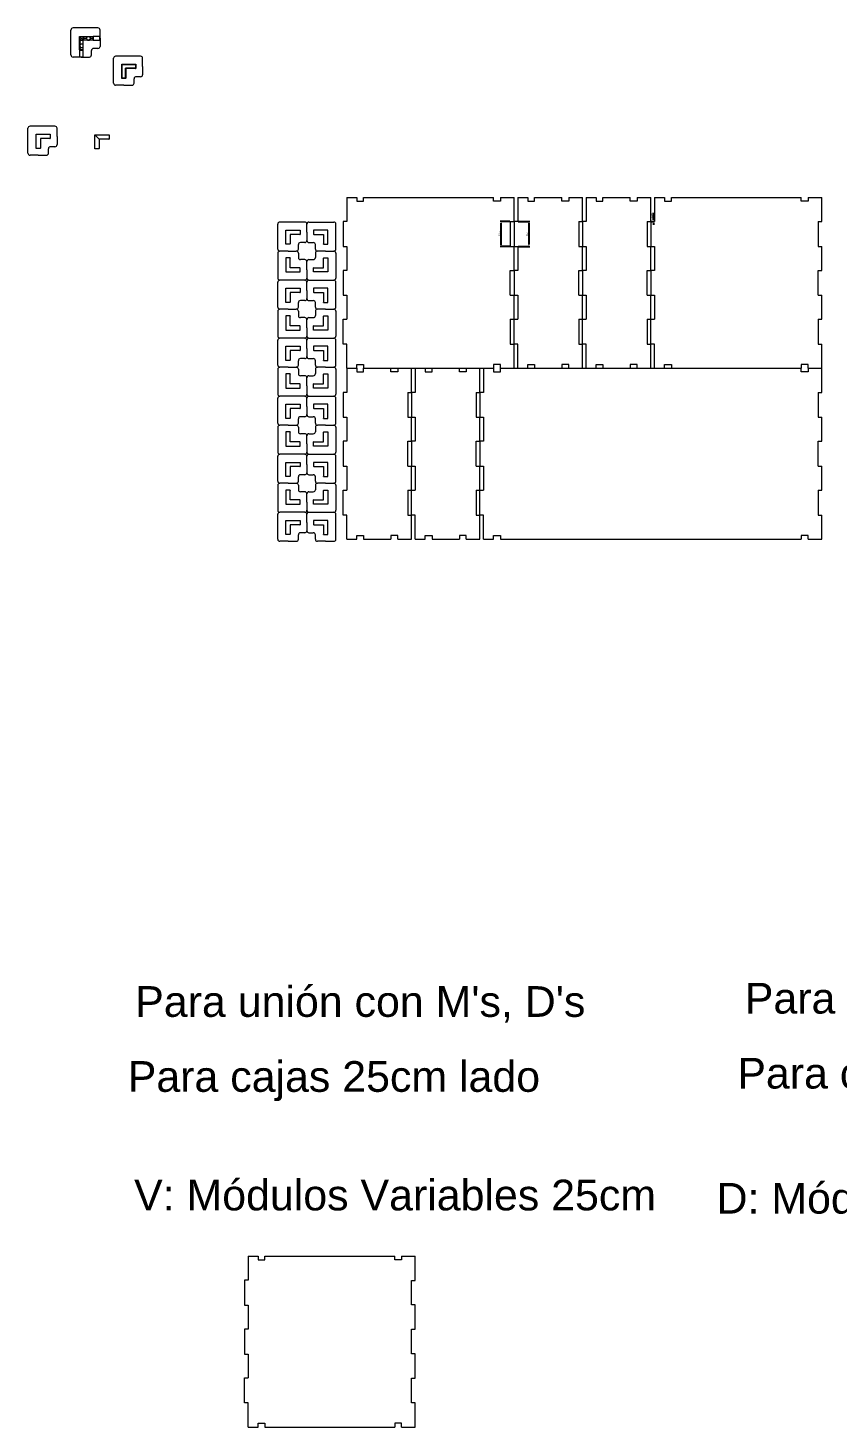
# Model space of a CAD drawing. Header units: millimetres. Extents: x 883 to 14654, y 5219 to 8318.
# Drawn here: x 5003 to 6186, y 5947 to 7994 of the extents above; entities that cross this region are included whole.
import ezdxf

# ---------------------------------------------------------------- set-up
doc = ezdxf.new("R2010")
doc.units = ezdxf.units.MM
doc.header["$LTSCALE"] = 0.05
doc.header["$PDMODE"] = 35
doc.header["$PDSIZE"] = 2
doc.linetypes.add('ACAD_ISO03W100', pattern=[30, 12, -18])
doc.layers.add('Corte', color=1, linetype='Continuous', lineweight=5)
doc.styles.get("Standard").update_dxf_attribs({"font": 'arial.ttf'})
doc.dimstyles.new('ISO-25', dxfattribs={"dimtxt": 2.5, "dimasz": 2.5, "dimexe": 1.25, "dimexo": 0.625, "dimtad": 1, "dimtxsty": 'Standard', "dimcen": 2.5, "dimadec": 0, "dimazin": 0, "dimtfac": 1, "dimtmove": 0, "dimatfit": 3, "dimfxl": 1, "dimarcsym": 0})

# ---------------------------------------------------------------- blocks, each defined once
blk = doc.blocks.new('*D13')
at = {"layer": 'Corte', "color": 0, "linetype": 'Continuous', "lineweight": -2, "transparency": 16777216}
for p, q in [((5720.3, 7710.5), (5737.1, 7710.5)), ((5735.8, 7708), (5735.8, 7676.6)), ((5720.3, 7674.1), (5737.1, 7674.1))]:
    blk.add_line(p, q, dxfattribs=at)
at = {"layer": 'Corte', "color": 0, "linetype": 'Continuous', "lineweight": 5, "transparency": 16777216}
for points in [[(5735.4, 7708), (5736.3, 7708), (5735.8, 7710.5)], [(5735.4, 7676.6), (5736.3, 7676.6), (5735.8, 7674.1)]]:
    blk.add_solid(points, dxfattribs=at)
at = {"layer": 'Defpoints', "color": 0, "linetype": 'Continuous', "lineweight": 5, "transparency": 16777216}
for p in [(5719.7, 7710.5), (5719.7, 7674.1), (5735.8, 7674.1)]:
    blk.add_point(p, dxfattribs=at)
at = {"layer": 'Corte', "color": 0, "linetype": 'Continuous', "lineweight": 5, "transparency": 16777216, "insert": (5733.7, 7692.3), "char_height": 2.5, "attachment_point": 5, "rotation": 90}
blk.add_mtext('36,4', dxfattribs=at)
blk = doc.blocks.new('*D30')
at = {"layer": 'Corte', "color": 0, "linetype": 'Continuous', "lineweight": -2, "transparency": 16777216}
for p, q in [((5918.1, 7713), (5918.1, 7723.3)), ((5914.8, 7710.5), (5919.4, 7710.5)), ((5914.8, 7710.5), (5919.4, 7710.5)), ((5918.1, 7710.5), (5918.1, 7710.5)), ((5918.1, 7708), (5918.1, 7705.5))]:
    blk.add_line(p, q, dxfattribs=at)
at = {"layer": 'Corte', "color": 0, "linetype": 'Continuous', "lineweight": 5, "transparency": 16777216}
for points in [[(5917.7, 7713), (5918.5, 7713), (5918.1, 7710.5)], [(5917.7, 7708), (5918.5, 7708), (5918.1, 7710.5)]]:
    blk.add_solid(points, dxfattribs=at)
at = {"layer": 'Defpoints', "color": 0, "linetype": 'Continuous', "lineweight": 5, "transparency": 16777216}
for p in [(5914.2, 7710.5), (5914.2, 7710.5), (5918.1, 7710.5)]:
    blk.add_point(p, dxfattribs=at)
at = {"layer": 'Corte', "color": 0, "linetype": 'Continuous', "lineweight": 5, "transparency": 16777216, "insert": (5916, 7719.4), "char_height": 2.5, "attachment_point": 5, "rotation": 90}
blk.add_mtext('0,05', dxfattribs=at)
blk = doc.blocks.new('*D32')
at = {"layer": 'Corte', "color": 0, "linetype": 'Continuous', "lineweight": -2, "transparency": 16777216}
for p, q in [((5708, 7710.5), (5693.9, 7710.5)), ((5695.2, 7676.5), (5695.2, 7708)), ((5708, 7674), (5693.9, 7674))]:
    blk.add_line(p, q, dxfattribs=at)
at = {"layer": 'Corte', "color": 0, "linetype": 'Continuous', "lineweight": 5, "transparency": 16777216}
for points in [[(5694.8, 7708), (5695.6, 7708), (5695.2, 7710.5)], [(5694.8, 7676.5), (5695.6, 7676.5), (5695.2, 7674)]]:
    blk.add_solid(points, dxfattribs=at)
at = {"layer": 'Defpoints', "color": 0, "linetype": 'Continuous', "lineweight": 5, "transparency": 16777216}
for p in [(5695.2, 7710.5), (5708.7, 7710.5), (5708.7, 7674)]:
    blk.add_point(p, dxfattribs=at)
at = {"layer": 'Corte', "color": 0, "linetype": 'Continuous', "lineweight": 5, "transparency": 16777216, "insert": (5693.1, 7692.3), "char_height": 2.5, "attachment_point": 5, "rotation": 90}
blk.add_mtext('36,5', dxfattribs=at)

msp = doc.modelspace()

# ---------------------------------------------------------------- hatches: boundary and pattern name
at = {"layer": 'Corte', "linetype": 'Continuous', "lineweight": 5}
h = msp.add_hatch(dxfattribs=at)
h.set_pattern_fill('HONEY', color=1)
h.set_pattern_definition([(0, (4142.5059, 1461.9217), (4.7625, 2.7496306), [3.175, -6.35]), (120, (4142.5059, 1461.9217), (-4.7625, 2.7496307), [3.175, -6.35]), (60, (4142.5059, 1461.9217), (1e-08, 5.4992613), [-6.35, 3.175])])
h.paths.add_polyline_path([(5083.94, 7975.755), (5078.44, 7975.755), (5078.44, 7961.255), (5083.94, 7961.255)])
h.paths.add_polyline_path([(5083.94, 7981.255), (5078.44, 7981.255), (5078.44, 7975.755), (5083.94, 7975.755)])
h.paths.add_polyline_path([(5098.44, 7981.255), (5083.94, 7981.255), (5083.94, 7975.755), (5098.44, 7975.755)])

# ---------------------------------------------------------------- linework, layer by layer
at = {"layer": 'Corte', "color": 3, "linetype": 'Continuous', "lineweight": 5}
for p, q in [((5066.19, 7954.055), (5066.19, 7990.505)), ((5105.64, 7993.505), (5069.19, 7993.505)), ((5078.54, 7961.455), (5078.54, 7981.155)), ((5078.54, 7981.155), (5083.84, 7981.155)), ((5083.84, 7981.155), (5098.24, 7981.155)), ((5098.24, 7981.155), (5098.24, 7975.855)), ((5108.64, 7978.505), (5108.64, 7990.505)), ((5083.84, 7961.455), (5078.54, 7961.455)), ((5083.84, 7961.455), (5083.84, 7975.855)), ((5098.24, 7975.855), (5083.84, 7975.855)), ((5096.19, 7954.055), (5096.19, 7960.505)), ((5105.64, 7963.505), (5099.19, 7963.505)), ((5108.64, 7978.505), (5108.64, 7966.505)), ((5081.19, 7951.055), (5069.19, 7951.055)), ((5081.19, 7951.055), (5093.19, 7951.055))]:
    msp.add_line(p, q, dxfattribs=at)
at = {"layer": 'Corte', "color": 1, "linetype": 'Continuous', "lineweight": 5}
for p, q in [((5078.44, 7981.255), (5078.44, 7961.255)), ((5078.44, 7981.255), (5078.44, 7975.755)), ((5078.44, 7981.255), (5098.44, 7981.255)), ((5083.94, 7975.755), (5083.94, 7981.255)), ((5098.44, 7981.255), (5098.44, 7975.755)), ((5108.44, 7981.255), (5098.44, 7981.255)), ((5108.44, 7975.755), (5108.44, 7981.255)), ((5078.44, 7961.255), (5083.94, 7961.255)), ((5078.44, 7961.255), (5078.44, 7951.255)), ((5083.94, 7961.255), (5083.94, 7975.755)), ((5098.44, 7975.755), (5083.94, 7975.755)), ((5083.94, 7951.255), (5083.94, 7961.255)), ((5098.44, 7975.755), (5108.44, 7975.755)), ((5078.44, 7951.255), (5083.94, 7951.255)), ((5128.504, 7912.759), (5128.504, 7949.209)), ((5167.954, 7952.209), (5131.504, 7952.209)), ((5140.854, 7920.159), (5140.854, 7939.859)), ((5140.854, 7939.859), (5146.154, 7939.859)), ((5146.154, 7939.859), (5160.554, 7939.859)), ((5160.554, 7939.859), (5160.554, 7934.559)), ((5170.954, 7937.209), (5170.954, 7949.209)), ((5146.154, 7920.159), (5140.854, 7920.159)), ((5146.154, 7920.159), (5146.154, 7934.559)), ((5160.554, 7934.559), (5146.154, 7934.559)), ((5158.504, 7912.759), (5158.504, 7919.209)), ((5167.954, 7922.209), (5161.504, 7922.209)), ((5170.954, 7937.209), (5170.954, 7925.209)), ((5143.504, 7909.759), (5131.504, 7909.759)), ((5143.504, 7909.759), (5155.504, 7909.759)), ((5003.324, 7810.393), (5003.324, 7846.843)), ((5042.774, 7849.843), (5006.324, 7849.843)), ((5045.774, 7834.843), (5045.774, 7846.843)), ((5042.774, 7819.843), (5036.324, 7819.843)), ((5045.774, 7834.843), (5045.774, 7822.843)), ((5018.324, 7807.393), (5006.324, 7807.393)), ((5018.324, 7807.393), (5030.324, 7807.393)), ((5033.324, 7810.393), (5033.324, 7816.843)), ((5469.673, 7745.776), (5469.673, 7710.476)), ((5469.673, 7745.776), (5484.173, 7745.776)), ((5484.173, 7745.776), (5484.173, 7740.376)), ((5484.173, 7740.376), (5494.173, 7740.376)), ((5494.173, 7740.376), (5494.173, 7745.776)), ((5494.173, 7745.776), (5684.173, 7745.776)), ((5684.173, 7740.376), (5684.173, 7745.776)), ((5694.173, 7740.376), (5684.173, 7740.376)), ((5694.173, 7745.776), (5714.173, 7745.776)), ((5694.173, 7745.776), (5694.173, 7740.376)), ((5714.173, 7710.526), (5714.173, 7745.776)), ((5719.673, 7745.776), (5719.673, 7710.476)), ((5719.673, 7745.776), (5734.173, 7745.776)), ((5734.173, 7745.776), (5734.173, 7740.376)), ((5734.173, 7740.376), (5744.173, 7740.376)), ((5744.173, 7740.376), (5744.173, 7745.776)), ((5744.173, 7745.776), (5784.173, 7745.776)), ((5784.173, 7740.376), (5784.173, 7745.776)), ((5794.173, 7740.376), (5784.173, 7740.376)), ((5794.173, 7745.776), (5814.173, 7745.776)), ((5794.173, 7745.776), (5794.173, 7740.376)), ((5814.173, 7710.526), (5814.173, 7745.776)), ((5819.673, 7745.776), (5819.673, 7710.476)), ((5819.673, 7745.776), (5834.173, 7745.776)), ((5834.173, 7745.776), (5834.173, 7740.376)), ((5834.173, 7740.376), (5844.173, 7740.376)), ((5844.173, 7740.376), (5844.173, 7745.776)), ((5844.173, 7745.776), (5884.173, 7745.776)), ((5884.173, 7740.376), (5884.173, 7745.776)), ((5894.173, 7740.376), (5884.173, 7740.376)), ((5894.173, 7745.776), (5914.173, 7745.776)), ((5894.173, 7745.776), (5894.173, 7740.376)), ((5914.173, 7710.526), (5914.173, 7745.776)), ((5919.673, 7745.776), (5919.673, 7710.476)), ((5919.673, 7745.776), (5934.173, 7745.776)), ((5934.173, 7745.776), (5934.173, 7740.376)), ((5934.173, 7740.376), (5944.173, 7740.376)), ((5944.173, 7740.376), (5944.173, 7745.776)), ((5944.173, 7745.776), (6134.173, 7745.776)), ((6134.173, 7740.376), (6134.173, 7745.776)), ((6144.173, 7740.376), (6134.173, 7740.376)), ((6144.173, 7745.776), (6164.173, 7745.776)), ((6144.173, 7745.776), (6144.173, 7740.376)), ((6164.173, 7710.526), (6164.173, 7745.776)), ((5368.701, 7670.193), (5368.701, 7706.643)), ((5408.151, 7709.643), (5371.701, 7709.643)), ((5411.151, 7694.643), (5411.151, 7706.643)), ((5411.151, 7694.643), (5411.151, 7682.643)), ((5414.151, 7709.643), (5450.601, 7709.643)), ((5453.601, 7670.193), (5453.601, 7706.643)), ((5469.673, 7710.476), (5464.173, 7710.476)), ((5464.173, 7710.476), (5464.173, 7674.076)), ((5719.673, 7710.476), (5714.173, 7710.476)), ((5714.173, 7710.476), (5714.173, 7674.076)), ((5819.673, 7710.476), (5814.173, 7710.476)), ((5814.173, 7710.476), (5814.173, 7674.076)), ((5919.673, 7710.476), (5914.173, 7710.476)), ((5914.173, 7710.476), (5914.173, 7674.076)), ((5398.701, 7670.193), (5398.701, 7676.643)), ((5408.151, 7679.643), (5401.701, 7679.643)), ((5414.151, 7679.643), (5420.601, 7679.643)), ((5423.601, 7670.193), (5423.601, 7676.643)), ((5464.173, 7674.076), (5469.673, 7674.076)), ((5469.673, 7674.076), (5469.673, 7638.976)), ((5714.173, 7674.076), (5719.673, 7674.076)), ((5714.173, 7639.026), (5714.173, 7674.026)), ((5719.673, 7674.076), (5719.673, 7638.976)), ((5814.173, 7674.076), (5819.673, 7674.076)), ((5814.173, 7639.026), (5814.173, 7674.026)), ((5819.673, 7674.076), (5819.673, 7638.976)), ((5914.173, 7674.076), (5919.673, 7674.076)), ((5914.173, 7639.026), (5914.173, 7674.026)), ((5919.673, 7674.076), (5919.673, 7638.976)), ((6164.173, 7639.026), (6164.173, 7674.026)), ((5368.701, 7664.193), (5368.701, 7627.743)), ((5383.701, 7667.193), (5371.701, 7667.193)), ((5383.701, 7667.193), (5395.701, 7667.193)), ((5398.701, 7664.193), (5398.701, 7657.743)), ((5408.151, 7654.743), (5401.701, 7654.743)), ((5414.151, 7654.743), (5420.601, 7654.743)), ((5423.601, 7664.193), (5423.601, 7657.743)), ((5438.601, 7667.193), (5426.601, 7667.193)), ((5438.601, 7667.193), (5450.601, 7667.193)), ((5453.601, 7664.193), (5453.601, 7627.743)), ((5411.151, 7639.743), (5411.151, 7651.743)), ((5411.151, 7639.743), (5411.151, 7627.743)), ((5469.673, 7638.976), (5464.173, 7638.976)), ((5464.173, 7638.976), (5464.173, 7602.576)), ((5719.673, 7638.976), (5714.173, 7638.976)), ((5714.173, 7638.976), (5714.173, 7602.576)), ((5819.673, 7638.976), (5814.173, 7638.976)), ((5814.173, 7638.976), (5814.173, 7602.576)), ((5919.673, 7638.976), (5914.173, 7638.976)), ((5914.173, 7638.976), (5914.173, 7602.576)), ((5368.701, 7585.293), (5368.701, 7621.743)), ((5408.151, 7624.743), (5371.701, 7624.743)), ((5411.151, 7609.743), (5411.151, 7621.743)), ((5414.151, 7624.743), (5450.601, 7624.743)), ((5453.601, 7585.293), (5453.601, 7621.743)), ((5408.151, 7594.743), (5401.701, 7594.743)), ((5411.151, 7609.743), (5411.151, 7597.743)), ((5414.151, 7594.743), (5420.601, 7594.743)), ((5464.173, 7602.576), (5469.673, 7602.576)), ((5469.673, 7602.576), (5469.673, 7567.476)), ((5714.173, 7602.576), (5719.673, 7602.576)), ((5714.173, 7567.526), (5714.173, 7602.526)), ((5719.673, 7602.576), (5719.673, 7567.476)), ((5814.173, 7602.576), (5819.673, 7602.576)), ((5814.173, 7567.526), (5814.173, 7602.526)), ((5819.673, 7602.576), (5819.673, 7567.476)), ((5914.173, 7602.576), (5919.673, 7602.576)), ((5914.173, 7567.526), (5914.173, 7602.526)), ((5919.673, 7602.576), (5919.673, 7567.476)), ((6164.173, 7567.526), (6164.173, 7602.526)), ((5368.701, 7579.293), (5368.701, 7542.843)), ((5383.701, 7582.293), (5371.701, 7582.293)), ((5383.701, 7582.293), (5395.701, 7582.293)), ((5398.701, 7585.293), (5398.701, 7591.743)), ((5398.701, 7579.293), (5398.701, 7572.843)), ((5423.601, 7585.293), (5423.601, 7591.743)), ((5423.601, 7579.293), (5423.601, 7572.843)), ((5438.601, 7582.293), (5426.601, 7582.293)), ((5438.601, 7582.293), (5450.601, 7582.293)), ((5453.601, 7579.293), (5453.601, 7542.843)), ((5408.151, 7569.843), (5401.701, 7569.843)), ((5411.151, 7554.843), (5411.151, 7566.843)), ((5411.151, 7554.843), (5411.151, 7542.843)), ((5414.151, 7569.843), (5420.601, 7569.843)), ((5464.173, 7531.076), (5464.173, 7567.476)), ((5464.173, 7567.476), (5469.673, 7567.476)), ((5714.173, 7531.076), (5714.173, 7567.476)), ((5714.173, 7567.476), (5719.673, 7567.476)), ((5814.173, 7531.076), (5814.173, 7567.476)), ((5814.173, 7567.476), (5819.673, 7567.476)), ((5914.173, 7531.076), (5914.173, 7567.476)), ((5914.173, 7567.476), (5919.673, 7567.476)), ((5368.701, 7500.393), (5368.701, 7536.843)), ((5408.151, 7539.843), (5371.701, 7539.843)), ((5411.151, 7524.843), (5411.151, 7536.843)), ((5414.151, 7539.843), (5450.601, 7539.843)), ((5453.601, 7500.393), (5453.601, 7536.843)), ((5469.673, 7531.076), (5464.173, 7531.076)), ((5469.673, 7495.776), (5469.673, 7531.076)), ((5719.673, 7531.076), (5714.173, 7531.076)), ((5714.173, 7495.776), (5714.173, 7531.026)), ((5719.673, 7495.776), (5719.673, 7531.076)), ((5819.673, 7531.076), (5814.173, 7531.076)), ((5814.173, 7495.776), (5814.173, 7531.026)), ((5819.673, 7495.776), (5819.673, 7531.076)), ((5919.673, 7531.076), (5914.173, 7531.076)), ((5914.173, 7495.776), (5914.173, 7531.026)), ((5919.673, 7495.776), (5919.673, 7531.076)), ((6164.173, 7495.776), (6164.173, 7531.026)), ((5411.151, 7524.843), (5411.151, 7512.843)), ((5368.701, 7494.393), (5368.701, 7457.943)), ((5383.701, 7497.393), (5371.701, 7497.393)), ((5383.701, 7497.393), (5395.701, 7497.393)), ((5398.701, 7500.393), (5398.701, 7506.843)), ((5398.701, 7494.393), (5398.701, 7487.943)), ((5408.151, 7509.843), (5401.701, 7509.843)), ((5414.151, 7509.843), (5420.601, 7509.843)), ((5423.601, 7500.393), (5423.601, 7506.843)), ((5423.601, 7494.393), (5423.601, 7487.943)), ((5438.601, 7497.393), (5426.601, 7497.393)), ((5438.601, 7497.393), (5450.601, 7497.393)), ((5453.601, 7494.393), (5453.601, 7457.943)), ((5469.673, 7495.776), (5484.173, 7495.776)), ((5469.673, 7495.776), (5469.673, 7460.476)), ((5469.673, 7495.776), (5484.173, 7495.776)), ((5484.173, 7495.776), (5484.173, 7501.176)), ((5484.173, 7501.176), (5494.173, 7501.176)), ((5484.173, 7495.776), (5484.173, 7490.376)), ((5484.173, 7490.376), (5494.173, 7490.376)), ((5494.173, 7501.176), (5494.173, 7495.776)), ((5494.173, 7495.776), (5684.173, 7495.776)), ((5494.173, 7490.376), (5494.173, 7495.776)), ((5494.173, 7495.776), (5534.173, 7495.776)), ((5534.173, 7490.376), (5534.173, 7495.776)), ((5544.173, 7490.376), (5534.173, 7490.376)), ((5544.173, 7495.776), (5564.173, 7495.776)), ((5544.173, 7495.776), (5544.173, 7490.376)), ((5564.173, 7460.526), (5564.173, 7495.776)), ((5569.673, 7495.776), (5569.673, 7460.476)), ((5569.673, 7495.776), (5584.173, 7495.776)), ((5584.173, 7495.776), (5584.173, 7490.376)), ((5584.173, 7490.376), (5594.173, 7490.376)), ((5594.173, 7490.376), (5594.173, 7495.776)), ((5594.173, 7495.776), (5634.173, 7495.776)), ((5634.173, 7490.376), (5634.173, 7495.776)), ((5644.173, 7490.376), (5634.173, 7490.376)), ((5644.173, 7495.776), (5664.173, 7495.776)), ((5644.173, 7495.776), (5644.173, 7490.376)), ((5664.173, 7460.526), (5664.173, 7495.776)), ((5669.673, 7495.776), (5669.673, 7460.476)), ((5669.673, 7495.776), (5684.173, 7495.776)), ((5694.173, 7501.176), (5684.173, 7501.176)), ((5684.173, 7501.176), (5684.173, 7495.776)), ((5684.173, 7495.776), (5684.173, 7490.376)), ((5684.173, 7490.376), (5694.173, 7490.376)), ((5694.173, 7495.776), (5694.173, 7501.176)), ((5694.173, 7495.776), (6134.173, 7495.776)), ((5694.173, 7490.376), (5694.173, 7495.776)), ((5694.173, 7495.776), (5714.173, 7495.776)), ((5719.673, 7495.776), (5734.173, 7495.776)), ((5734.173, 7495.776), (5734.173, 7501.176)), ((5734.173, 7501.176), (5744.173, 7501.176)), ((5744.173, 7501.176), (5744.173, 7495.776)), ((5744.173, 7495.776), (5784.173, 7495.776)), ((5794.173, 7501.176), (5784.173, 7501.176)), ((5784.173, 7501.176), (5784.173, 7495.776)), ((5794.173, 7495.776), (5794.173, 7501.176)), ((5794.173, 7495.776), (5814.173, 7495.776)), ((5819.673, 7495.776), (5834.173, 7495.776)), ((5834.173, 7495.776), (5834.173, 7501.176)), ((5834.173, 7501.176), (5844.173, 7501.176)), ((5844.173, 7501.176), (5844.173, 7495.776)), ((5844.173, 7495.776), (5884.173, 7495.776)), ((5894.173, 7501.176), (5884.173, 7501.176)), ((5884.173, 7501.176), (5884.173, 7495.776)), ((5894.173, 7495.776), (5894.173, 7501.176)), ((5894.173, 7495.776), (5914.173, 7495.776)), ((5919.673, 7495.776), (5934.173, 7495.776)), ((5934.173, 7495.776), (5934.173, 7501.176)), ((5934.173, 7501.176), (5944.173, 7501.176)), ((5944.173, 7501.176), (5944.173, 7495.776)), ((5944.173, 7495.776), (6134.173, 7495.776)), ((6144.173, 7501.176), (6134.173, 7501.176)), ((6134.173, 7501.176), (6134.173, 7495.776)), ((6134.173, 7490.376), (6134.173, 7495.776)), ((6144.173, 7490.376), (6134.173, 7490.376)), ((6144.173, 7495.776), (6144.173, 7501.176)), ((6144.173, 7495.776), (6164.173, 7495.776)), ((6144.173, 7495.776), (6144.173, 7490.376)), ((6144.173, 7495.776), (6164.173, 7495.776)), ((6164.173, 7460.526), (6164.173, 7495.776)), ((5408.151, 7484.943), (5401.701, 7484.943)), ((5411.151, 7469.943), (5411.151, 7481.943)), ((5411.151, 7469.943), (5411.151, 7457.943)), ((5414.151, 7484.943), (5420.601, 7484.943)), ((5368.701, 7415.493), (5368.701, 7451.943)), ((5408.151, 7454.943), (5371.701, 7454.943)), ((5411.151, 7439.943), (5411.151, 7451.943)), ((5414.151, 7454.943), (5450.601, 7454.943)), ((5453.601, 7415.493), (5453.601, 7451.943)), ((5469.673, 7460.476), (5464.173, 7460.476)), ((5464.173, 7460.476), (5464.173, 7424.076)), ((5569.673, 7460.476), (5564.173, 7460.476)), ((5564.173, 7460.476), (5564.173, 7424.076)), ((5669.673, 7460.476), (5664.173, 7460.476)), ((5664.173, 7460.476), (5664.173, 7424.076)), ((5411.151, 7439.943), (5411.151, 7427.943)), ((5368.701, 7409.493), (5368.701, 7373.043)), ((5383.701, 7412.493), (5371.701, 7412.493)), ((5383.701, 7412.493), (5395.701, 7412.493)), ((5398.701, 7415.493), (5398.701, 7421.943)), ((5398.701, 7409.493), (5398.701, 7403.043)), ((5408.151, 7424.943), (5401.701, 7424.943)), ((5414.151, 7424.943), (5420.601, 7424.943)), ((5423.601, 7415.493), (5423.601, 7421.943)), ((5423.601, 7409.493), (5423.601, 7403.043)), ((5438.601, 7412.493), (5426.601, 7412.493)), ((5438.601, 7412.493), (5450.601, 7412.493)), ((5453.601, 7409.493), (5453.601, 7373.043)), ((5464.173, 7424.076), (5469.673, 7424.076)), ((5469.673, 7424.076), (5469.673, 7388.976)), ((5564.173, 7424.076), (5569.673, 7424.076)), ((5564.173, 7389.026), (5564.173, 7424.026)), ((5569.673, 7424.076), (5569.673, 7388.976)), ((5664.173, 7424.076), (5669.673, 7424.076)), ((5664.173, 7389.026), (5664.173, 7424.026)), ((5669.673, 7424.076), (5669.673, 7388.976)), ((6164.173, 7389.026), (6164.173, 7424.026)), ((5408.151, 7400.043), (5401.701, 7400.043)), ((5411.151, 7385.043), (5411.151, 7397.043)), ((5414.151, 7400.043), (5420.601, 7400.043)), ((5469.673, 7388.976), (5464.173, 7388.976)), ((5464.173, 7388.976), (5464.173, 7352.576)), ((5569.673, 7388.976), (5564.173, 7388.976)), ((5564.173, 7388.976), (5564.173, 7352.576)), ((5669.673, 7388.976), (5664.173, 7388.976)), ((5664.173, 7388.976), (5664.173, 7352.576)), ((5368.701, 7330.593), (5368.701, 7367.043)), ((5408.151, 7370.043), (5371.701, 7370.043)), ((5411.151, 7385.043), (5411.151, 7373.043)), ((5411.151, 7355.043), (5411.151, 7367.043)), ((5414.151, 7370.043), (5450.601, 7370.043)), ((5453.601, 7330.593), (5453.601, 7367.043)), ((5411.151, 7355.043), (5411.151, 7343.043)), ((5464.173, 7352.576), (5469.673, 7352.576)), ((5469.673, 7352.576), (5469.673, 7317.476)), ((5564.173, 7352.576), (5569.673, 7352.576)), ((5564.173, 7317.526), (5564.173, 7352.526)), ((5569.673, 7352.576), (5569.673, 7317.476)), ((5664.173, 7352.576), (5669.673, 7352.576)), ((5664.173, 7317.526), (5664.173, 7352.526)), ((5669.673, 7352.576), (5669.673, 7317.476)), ((6164.173, 7317.526), (6164.173, 7352.526)), ((5383.701, 7327.593), (5371.701, 7327.593)), ((5383.701, 7327.593), (5395.701, 7327.593)), ((5398.701, 7330.593), (5398.701, 7337.043)), ((5408.151, 7340.043), (5401.701, 7340.043)), ((5414.151, 7340.043), (5420.601, 7340.043)), ((5423.601, 7330.593), (5423.601, 7337.043)), ((5438.601, 7327.593), (5426.601, 7327.593)), ((5438.601, 7327.593), (5450.601, 7327.593)), ((5368.701, 7324.593), (5368.701, 7288.143)), ((5398.701, 7324.593), (5398.701, 7318.143)), ((5408.151, 7315.143), (5401.701, 7315.143)), ((5411.151, 7300.143), (5411.151, 7312.143)), ((5414.151, 7315.143), (5420.601, 7315.143)), ((5423.601, 7324.593), (5423.601, 7318.143)), ((5453.601, 7324.593), (5453.601, 7288.143)), ((5464.173, 7281.076), (5464.173, 7317.476)), ((5464.173, 7317.476), (5469.673, 7317.476)), ((5564.173, 7281.076), (5564.173, 7317.476)), ((5564.173, 7317.476), (5569.673, 7317.476)), ((5664.173, 7281.076), (5664.173, 7317.476)), ((5664.173, 7317.476), (5669.673, 7317.476)), ((5408.151, 7285.143), (5371.701, 7285.143)), ((5411.151, 7300.143), (5411.151, 7288.143)), ((5414.151, 7285.143), (5450.601, 7285.143)), ((5368.701, 7245.693), (5368.701, 7282.143)), ((5411.151, 7270.143), (5411.151, 7282.143)), ((5411.151, 7270.143), (5411.151, 7258.143)), ((5453.601, 7245.693), (5453.601, 7282.143)), ((5469.673, 7281.076), (5464.173, 7281.076)), ((5469.673, 7245.776), (5469.673, 7281.076)), ((5569.673, 7281.076), (5564.173, 7281.076)), ((5564.173, 7245.776), (5564.173, 7281.026)), ((5569.673, 7245.776), (5569.673, 7281.076)), ((5669.673, 7281.076), (5664.173, 7281.076)), ((5664.173, 7245.776), (5664.173, 7281.026)), ((5669.673, 7245.776), (5669.673, 7281.076)), ((6164.173, 7245.776), (6164.173, 7281.026)), ((5398.701, 7245.693), (5398.701, 7252.143)), ((5408.151, 7255.143), (5401.701, 7255.143)), ((5414.151, 7255.143), (5420.601, 7255.143)), ((5423.601, 7245.693), (5423.601, 7252.143)), ((5469.673, 7245.776), (5484.173, 7245.776)), ((5484.173, 7245.776), (5484.173, 7251.176)), ((5484.173, 7251.176), (5494.173, 7251.176)), ((5494.173, 7251.176), (5494.173, 7245.776)), ((5494.173, 7245.776), (5534.173, 7245.776)), ((5544.173, 7251.176), (5534.173, 7251.176)), ((5534.173, 7251.176), (5534.173, 7245.776)), ((5544.173, 7245.776), (5544.173, 7251.176)), ((5544.173, 7245.776), (5564.173, 7245.776)), ((5569.673, 7245.776), (5584.173, 7245.776)), ((5584.173, 7245.776), (5584.173, 7251.176)), ((5584.173, 7251.176), (5594.173, 7251.176)), ((5594.173, 7251.176), (5594.173, 7245.776)), ((5594.173, 7245.776), (5634.173, 7245.776)), ((5644.173, 7251.176), (5634.173, 7251.176)), ((5634.173, 7251.176), (5634.173, 7245.776)), ((5644.173, 7245.776), (5644.173, 7251.176)), ((5644.173, 7245.776), (5664.173, 7245.776)), ((5669.673, 7245.776), (5684.173, 7245.776)), ((5684.173, 7245.776), (5684.173, 7251.176)), ((5684.173, 7251.176), (5694.173, 7251.176)), ((5694.173, 7251.176), (5694.173, 7245.776)), ((5694.173, 7245.776), (6134.173, 7245.776)), ((6144.173, 7251.176), (6134.173, 7251.176)), ((6134.173, 7251.176), (6134.173, 7245.776)), ((6144.173, 7245.776), (6144.173, 7251.176)), ((6144.173, 7245.776), (6164.173, 7245.776)), ((5383.701, 7242.693), (5371.701, 7242.693)), ((5383.701, 7242.693), (5395.701, 7242.693)), ((5438.601, 7242.693), (5426.601, 7242.693)), ((5438.601, 7242.693), (5450.601, 7242.693)), ((5325.251, 6197.202), (5325.251, 6161.902)), ((5325.251, 6197.202), (5339.751, 6197.202)), ((5339.751, 6197.202), (5339.751, 6191.802)), ((5339.751, 6191.802), (5349.751, 6191.802)), ((5349.751, 6191.802), (5349.751, 6197.202)), ((5349.751, 6197.202), (5539.751, 6197.202)), ((5539.751, 6191.802), (5539.751, 6197.202)), ((5549.751, 6191.802), (5539.751, 6191.802)), ((5549.751, 6197.202), (5569.751, 6197.202)), ((5549.751, 6197.202), (5549.751, 6191.802)), ((5569.751, 6161.702), (5569.751, 6197.202)), ((5325.251, 6161.902), (5319.751, 6161.902)), ((5319.751, 6161.902), (5319.751, 6125.502)), ((5564.251, 6125.702), (5564.251, 6161.702)), ((5564.251, 6161.702), (5569.751, 6161.702)), ((5319.751, 6125.502), (5325.251, 6125.502)), ((5325.251, 6125.502), (5325.251, 6090.402)), ((5569.751, 6125.702), (5564.251, 6125.702)), ((5569.751, 6090.202), (5569.751, 6125.702)), ((5325.251, 6090.402), (5319.751, 6090.402)), ((5319.751, 6090.402), (5319.751, 6054.002)), ((5564.251, 6054.202), (5564.251, 6090.202)), ((5564.251, 6090.202), (5569.751, 6090.202)), ((5319.751, 6054.002), (5325.251, 6054.002)), ((5325.251, 6054.002), (5325.251, 6018.902)), ((5569.751, 6054.202), (5564.251, 6054.202)), ((5569.751, 6018.702), (5569.751, 6054.202)), ((5319.751, 5982.502), (5319.751, 6018.902)), ((5319.751, 6018.902), (5325.251, 6018.902)), ((5564.251, 5982.702), (5564.251, 6018.702)), ((5564.251, 6018.702), (5569.751, 6018.702)), ((5325.251, 5982.502), (5319.751, 5982.502)), ((5325.251, 5947.202), (5325.251, 5982.502)), ((5569.751, 5982.702), (5564.251, 5982.702)), ((5569.751, 5947.202), (5569.751, 5982.702)), ((5325.251, 5947.202), (5339.751, 5947.202)), ((5339.751, 5947.202), (5339.751, 5952.602)), ((5339.751, 5952.602), (5349.751, 5952.602)), ((5349.751, 5952.602), (5349.751, 5947.202)), ((5349.751, 5947.202), (5539.751, 5947.202)), ((5549.751, 5952.602), (5539.751, 5952.602)), ((5539.751, 5952.602), (5539.751, 5947.202)), ((5549.751, 5947.202), (5549.751, 5952.602)), ((5549.751, 5947.202), (5569.751, 5947.202))]:
    msp.add_line(p, q, dxfattribs=at)
at = {"layer": 'Corte', "color": 2, "linetype": 'Continuous', "lineweight": 5}
for p, q in [((5078.44, 7981.255), (5083.94, 7975.755)), ((5078.54, 7981.155), (5083.84, 7975.855)), ((5078.54, 7981.155), (5083.84, 7975.855))]:
    msp.add_line(p, q, dxfattribs=at)
at = {"layer": 'Corte', "color": 1, "linetype": 'ACAD_ISO03W100', "lineweight": 5}
msp.add_line((5083.94, 7975.755), (5078.44, 7975.755), dxfattribs=at)
at = {"layer": 'Corte', "color": 4, "linetype": 'Continuous', "lineweight": 5}
for p, q in [((5140.354, 7919.659), (5140.354, 7940.359)), ((5140.354, 7940.359), (5161.054, 7940.359)), ((5161.054, 7940.359), (5161.054, 7934.059)), ((5146.654, 7919.659), (5140.354, 7919.659)), ((5160.554, 7934.059), (5146.654, 7934.059)), ((5146.654, 7934.059), (5146.654, 7920.159)), ((5146.654, 7919.659), (5146.654, 7920.159)), ((5160.554, 7934.059), (5161.054, 7934.059)), ((5101.213, 7816.698), (5101.213, 7837.398)), ((5101.213, 7837.398), (5121.913, 7837.398)), ((5121.913, 7837.398), (5121.913, 7831.098)), ((5121.413, 7831.098), (5107.513, 7831.098)), ((5107.513, 7831.098), (5107.513, 7817.198)), ((5107.513, 7816.698), (5107.513, 7817.198)), ((5121.413, 7831.098), (5121.913, 7831.098)), ((5107.513, 7816.698), (5101.213, 7816.698))]:
    msp.add_line(p, q, dxfattribs=at)
at = {"layer": 'Corte', "linetype": 'Continuous', "lineweight": 5}
for p, q in [((5015.174, 7817.293), (5015.174, 7837.993)), ((5015.174, 7837.993), (5035.874, 7837.993)), ((5035.874, 7837.993), (5035.874, 7831.693)), ((5101.213, 7837.398), (5107.513, 7831.098)), ((5021.474, 7817.293), (5015.174, 7817.293)), ((5035.374, 7831.693), (5021.474, 7831.693)), ((5021.474, 7831.693), (5021.474, 7817.793)), ((5021.474, 7817.293), (5021.474, 7817.793)), ((5035.374, 7831.693), (5035.874, 7831.693)), ((5380.551, 7677.093), (5380.551, 7697.793)), ((5380.551, 7697.793), (5401.251, 7697.793)), ((5401.251, 7697.793), (5401.251, 7691.493)), ((5441.751, 7697.793), (5421.051, 7697.793)), ((5421.051, 7697.793), (5421.051, 7691.493)), ((5441.751, 7677.093), (5441.751, 7697.793)), ((5708.673, 7710.526), (5714.173, 7710.526)), ((5708.673, 7710.526), (5708.673, 7674.026)), ((5808.673, 7710.526), (5814.173, 7710.526)), ((5808.673, 7710.526), (5808.673, 7674.026)), ((5908.673, 7710.526), (5914.173, 7710.526)), ((5908.673, 7710.526), (5908.673, 7674.026)), ((6158.673, 7710.526), (6164.173, 7710.526)), ((6158.673, 7710.526), (6158.673, 7674.026)), ((5386.851, 7677.093), (5380.551, 7677.093)), ((5400.751, 7691.493), (5386.851, 7691.493)), ((5386.851, 7691.493), (5386.851, 7677.593)), ((5386.851, 7677.093), (5386.851, 7677.593)), ((5400.751, 7691.493), (5401.251, 7691.493)), ((5421.551, 7691.493), (5421.051, 7691.493)), ((5421.551, 7691.493), (5435.451, 7691.493)), ((5435.451, 7691.493), (5435.451, 7677.593)), ((5435.451, 7677.093), (5435.451, 7677.593)), ((5435.451, 7677.093), (5441.751, 7677.093)), ((5708.673, 7674.026), (5714.173, 7674.026)), ((5808.673, 7674.026), (5814.173, 7674.026)), ((5908.673, 7674.026), (5914.173, 7674.026)), ((6158.673, 7674.026), (6164.173, 7674.026)), ((5386.851, 7657.293), (5380.551, 7657.293)), ((5380.551, 7657.293), (5380.551, 7636.593)), ((5386.851, 7657.293), (5386.851, 7656.793)), ((5386.851, 7642.893), (5386.851, 7656.793)), ((5435.451, 7657.293), (5435.451, 7656.793)), ((5435.451, 7657.293), (5441.751, 7657.293)), ((5435.451, 7642.893), (5435.451, 7656.793)), ((5441.751, 7657.293), (5441.751, 7636.593)), ((5380.551, 7636.593), (5401.251, 7636.593)), ((5400.751, 7642.893), (5386.851, 7642.893)), ((5400.751, 7642.893), (5401.251, 7642.893)), ((5401.251, 7636.593), (5401.251, 7642.893)), ((5421.051, 7636.593), (5421.051, 7642.893)), ((5421.551, 7642.893), (5421.051, 7642.893)), ((5441.751, 7636.593), (5421.051, 7636.593)), ((5421.551, 7642.893), (5435.451, 7642.893)), ((5708.673, 7639.026), (5714.173, 7639.026)), ((5708.673, 7602.526), (5708.673, 7639.026)), ((5808.673, 7639.026), (5814.173, 7639.026)), ((5808.673, 7602.526), (5808.673, 7639.026)), ((5908.673, 7639.026), (5914.173, 7639.026)), ((5908.673, 7602.526), (5908.673, 7639.026)), ((6158.673, 7639.026), (6164.173, 7639.026)), ((6158.673, 7602.526), (6158.673, 7639.026)), ((5380.551, 7592.193), (5380.551, 7612.893)), ((5380.551, 7612.893), (5401.251, 7612.893)), ((5401.251, 7612.893), (5401.251, 7606.593)), ((5441.751, 7612.893), (5421.051, 7612.893)), ((5421.051, 7612.893), (5421.051, 7606.593)), ((5441.751, 7592.193), (5441.751, 7612.893)), ((5386.851, 7592.193), (5380.551, 7592.193)), ((5400.751, 7606.593), (5386.851, 7606.593)), ((5386.851, 7606.593), (5386.851, 7592.693)), ((5386.851, 7592.193), (5386.851, 7592.693)), ((5400.751, 7606.593), (5401.251, 7606.593)), ((5421.551, 7606.593), (5421.051, 7606.593)), ((5421.551, 7606.593), (5435.451, 7606.593)), ((5435.451, 7606.593), (5435.451, 7592.693)), ((5435.451, 7592.193), (5435.451, 7592.693)), ((5435.451, 7592.193), (5441.751, 7592.193)), ((5708.673, 7602.526), (5714.173, 7602.526)), ((5808.673, 7602.526), (5814.173, 7602.526)), ((5908.673, 7602.526), (5914.173, 7602.526)), ((6158.673, 7602.526), (6164.173, 7602.526)), ((5386.851, 7572.393), (5380.551, 7572.393)), ((5380.551, 7572.393), (5380.551, 7551.693)), ((5386.851, 7572.393), (5386.851, 7571.893)), ((5386.851, 7557.993), (5386.851, 7571.893)), ((5435.451, 7572.393), (5435.451, 7571.893)), ((5435.451, 7572.393), (5441.751, 7572.393)), ((5435.451, 7557.993), (5435.451, 7571.893)), ((5441.751, 7572.393), (5441.751, 7551.693)), ((5380.551, 7551.693), (5401.251, 7551.693)), ((5400.751, 7557.993), (5386.851, 7557.993)), ((5400.751, 7557.993), (5401.251, 7557.993)), ((5401.251, 7551.693), (5401.251, 7557.993)), ((5421.051, 7551.693), (5421.051, 7557.993)), ((5421.551, 7557.993), (5421.051, 7557.993)), ((5441.751, 7551.693), (5421.051, 7551.693)), ((5421.551, 7557.993), (5435.451, 7557.993)), ((5708.673, 7567.526), (5714.173, 7567.526)), ((5708.673, 7567.526), (5708.673, 7531.026)), ((5808.673, 7567.526), (5814.173, 7567.526)), ((5808.673, 7567.526), (5808.673, 7531.026)), ((5908.673, 7567.526), (5914.173, 7567.526)), ((5908.673, 7567.526), (5908.673, 7531.026)), ((6158.673, 7567.526), (6164.173, 7567.526)), ((6158.673, 7567.526), (6158.673, 7531.026)), ((5708.673, 7531.026), (5714.173, 7531.026)), ((5808.673, 7531.026), (5814.173, 7531.026)), ((5908.673, 7531.026), (5914.173, 7531.026)), ((6158.673, 7531.026), (6164.173, 7531.026)), ((5380.551, 7507.293), (5380.551, 7527.993)), ((5380.551, 7527.993), (5401.251, 7527.993)), ((5400.751, 7521.693), (5386.851, 7521.693)), ((5386.851, 7521.693), (5386.851, 7507.793)), ((5400.751, 7521.693), (5401.251, 7521.693)), ((5401.251, 7527.993), (5401.251, 7521.693)), ((5441.751, 7527.993), (5421.051, 7527.993)), ((5421.051, 7527.993), (5421.051, 7521.693)), ((5421.551, 7521.693), (5421.051, 7521.693)), ((5421.551, 7521.693), (5435.451, 7521.693)), ((5435.451, 7521.693), (5435.451, 7507.793)), ((5441.751, 7507.293), (5441.751, 7527.993)), ((5386.851, 7507.293), (5380.551, 7507.293)), ((5386.851, 7507.293), (5386.851, 7507.793)), ((5435.451, 7507.293), (5435.451, 7507.793)), ((5435.451, 7507.293), (5441.751, 7507.293)), ((5386.851, 7487.493), (5380.551, 7487.493)), ((5380.551, 7487.493), (5380.551, 7466.793)), ((5386.851, 7487.493), (5386.851, 7486.993)), ((5386.851, 7473.093), (5386.851, 7486.993)), ((5400.751, 7473.093), (5386.851, 7473.093)), ((5400.751, 7473.093), (5401.251, 7473.093)), ((5401.251, 7466.793), (5401.251, 7473.093)), ((5421.051, 7466.793), (5421.051, 7473.093)), ((5421.551, 7473.093), (5421.051, 7473.093)), ((5421.551, 7473.093), (5435.451, 7473.093)), ((5435.451, 7487.493), (5435.451, 7486.993)), ((5435.451, 7487.493), (5441.751, 7487.493)), ((5435.451, 7473.093), (5435.451, 7486.993)), ((5441.751, 7487.493), (5441.751, 7466.793)), ((5380.551, 7466.793), (5401.251, 7466.793)), ((5441.751, 7466.793), (5421.051, 7466.793)), ((5558.673, 7460.526), (5564.173, 7460.526)), ((5558.673, 7460.526), (5558.673, 7424.026)), ((5658.673, 7460.526), (5664.173, 7460.526)), ((5658.673, 7460.526), (5658.673, 7424.026)), ((6158.673, 7460.526), (6164.173, 7460.526)), ((6158.673, 7460.526), (6158.673, 7424.026)), ((5380.551, 7422.393), (5380.551, 7443.093)), ((5380.551, 7443.093), (5401.251, 7443.093)), ((5400.751, 7436.793), (5386.851, 7436.793)), ((5386.851, 7436.793), (5386.851, 7422.893)), ((5400.751, 7436.793), (5401.251, 7436.793)), ((5401.251, 7443.093), (5401.251, 7436.793)), ((5441.751, 7443.093), (5421.051, 7443.093)), ((5421.051, 7443.093), (5421.051, 7436.793)), ((5421.551, 7436.793), (5421.051, 7436.793)), ((5421.551, 7436.793), (5435.451, 7436.793)), ((5435.451, 7436.793), (5435.451, 7422.893)), ((5441.751, 7422.393), (5441.751, 7443.093)), ((5386.851, 7422.393), (5380.551, 7422.393)), ((5386.851, 7422.393), (5386.851, 7422.893)), ((5435.451, 7422.393), (5435.451, 7422.893)), ((5435.451, 7422.393), (5441.751, 7422.393)), ((5558.673, 7424.026), (5564.173, 7424.026)), ((5658.673, 7424.026), (5664.173, 7424.026)), ((6158.673, 7424.026), (6164.173, 7424.026)), ((5386.851, 7402.593), (5380.551, 7402.593)), ((5380.551, 7402.593), (5380.551, 7381.893)), ((5386.851, 7402.593), (5386.851, 7402.093)), ((5386.851, 7388.193), (5386.851, 7402.093)), ((5400.751, 7388.193), (5386.851, 7388.193)), ((5400.751, 7388.193), (5401.251, 7388.193)), ((5401.251, 7381.893), (5401.251, 7388.193)), ((5421.051, 7381.893), (5421.051, 7388.193)), ((5421.551, 7388.193), (5421.051, 7388.193)), ((5421.551, 7388.193), (5435.451, 7388.193)), ((5435.451, 7402.593), (5435.451, 7402.093)), ((5435.451, 7402.593), (5441.751, 7402.593)), ((5435.451, 7388.193), (5435.451, 7402.093)), ((5441.751, 7402.593), (5441.751, 7381.893)), ((5558.673, 7389.026), (5564.173, 7389.026)), ((5558.673, 7352.526), (5558.673, 7389.026)), ((5658.673, 7389.026), (5664.173, 7389.026)), ((5658.673, 7352.526), (5658.673, 7389.026)), ((6158.673, 7389.026), (6164.173, 7389.026)), ((6158.673, 7352.526), (6158.673, 7389.026)), ((5380.551, 7381.893), (5401.251, 7381.893)), ((5441.751, 7381.893), (5421.051, 7381.893)), ((5380.551, 7337.493), (5380.551, 7358.193)), ((5380.551, 7358.193), (5401.251, 7358.193)), ((5400.751, 7351.893), (5386.851, 7351.893)), ((5386.851, 7351.893), (5386.851, 7337.993)), ((5400.751, 7351.893), (5401.251, 7351.893)), ((5401.251, 7358.193), (5401.251, 7351.893)), ((5441.751, 7358.193), (5421.051, 7358.193)), ((5421.051, 7358.193), (5421.051, 7351.893)), ((5421.551, 7351.893), (5421.051, 7351.893)), ((5421.551, 7351.893), (5435.451, 7351.893)), ((5435.451, 7351.893), (5435.451, 7337.993)), ((5441.751, 7337.493), (5441.751, 7358.193)), ((5558.673, 7352.526), (5564.173, 7352.526)), ((5658.673, 7352.526), (5664.173, 7352.526)), ((6158.673, 7352.526), (6164.173, 7352.526)), ((5386.851, 7337.493), (5380.551, 7337.493)), ((5386.851, 7337.493), (5386.851, 7337.993)), ((5435.451, 7337.493), (5435.451, 7337.993)), ((5435.451, 7337.493), (5441.751, 7337.493)), ((5386.851, 7317.693), (5380.551, 7317.693)), ((5380.551, 7317.693), (5380.551, 7296.993)), ((5386.851, 7317.693), (5386.851, 7317.193)), ((5386.851, 7303.293), (5386.851, 7317.193)), ((5435.451, 7317.693), (5435.451, 7317.193)), ((5435.451, 7317.693), (5441.751, 7317.693)), ((5435.451, 7303.293), (5435.451, 7317.193)), ((5441.751, 7317.693), (5441.751, 7296.993)), ((5558.673, 7317.526), (5564.173, 7317.526)), ((5558.673, 7317.526), (5558.673, 7281.026)), ((5658.673, 7317.526), (5664.173, 7317.526)), ((5658.673, 7317.526), (5658.673, 7281.026)), ((6158.673, 7317.526), (6164.173, 7317.526)), ((6158.673, 7317.526), (6158.673, 7281.026)), ((5380.551, 7296.993), (5401.251, 7296.993)), ((5400.751, 7303.293), (5386.851, 7303.293)), ((5400.751, 7303.293), (5401.251, 7303.293)), ((5401.251, 7296.993), (5401.251, 7303.293)), ((5421.051, 7296.993), (5421.051, 7303.293)), ((5421.551, 7303.293), (5421.051, 7303.293)), ((5441.751, 7296.993), (5421.051, 7296.993)), ((5421.551, 7303.293), (5435.451, 7303.293)), ((5380.551, 7252.593), (5380.551, 7273.293)), ((5380.551, 7273.293), (5401.251, 7273.293)), ((5400.751, 7266.993), (5386.851, 7266.993)), ((5386.851, 7266.993), (5386.851, 7253.093)), ((5400.751, 7266.993), (5401.251, 7266.993)), ((5401.251, 7273.293), (5401.251, 7266.993)), ((5441.751, 7273.293), (5421.051, 7273.293)), ((5421.051, 7273.293), (5421.051, 7266.993)), ((5421.551, 7266.993), (5421.051, 7266.993)), ((5421.551, 7266.993), (5435.451, 7266.993)), ((5435.451, 7266.993), (5435.451, 7253.093)), ((5441.751, 7252.593), (5441.751, 7273.293)), ((5558.673, 7281.026), (5564.173, 7281.026)), ((5658.673, 7281.026), (5664.173, 7281.026)), ((6158.673, 7281.026), (6164.173, 7281.026)), ((5386.851, 7252.593), (5380.551, 7252.593)), ((5386.851, 7252.593), (5386.851, 7253.093)), ((5435.451, 7252.593), (5435.451, 7253.093)), ((5435.451, 7252.593), (5441.751, 7252.593))]:
    msp.add_line(p, q, dxfattribs=at)
at = {"layer": 'Corte', "color": 3, "linetype": 'Continuous', "lineweight": 5}
for centre, start, end in [((5069.19, 7990.505), 90, 180), ((5105.64, 7990.505), 0, 90), ((5099.19, 7960.505), 90, 180), ((5105.64, 7966.505), 270, 0), ((5069.19, 7954.055), 180, 270), ((5093.19, 7954.055), 270, 0)]:
    msp.add_arc(centre, 3, start, end, dxfattribs=at)
at = {"layer": 'Corte', "color": 1, "linetype": 'Continuous', "lineweight": 5}
for centre, start, end in [((5131.504, 7949.209), 90, 180), ((5167.954, 7949.209), 0, 90), ((5161.504, 7919.209), 90, 180), ((5167.954, 7925.209), 270, 0), ((5131.504, 7912.759), 180, 270), ((5155.504, 7912.759), 270, 0), ((5006.324, 7846.843), 90, 180), ((5042.774, 7846.843), 0, 90), ((5036.324, 7816.843), 90, 180), ((5042.774, 7822.843), 270, 0), ((5006.324, 7810.393), 180, 270), ((5030.324, 7810.393), 270, 0), ((5371.701, 7706.643), 90, 180), ((5408.151, 7706.643), 0, 90), ((5414.151, 7706.643), 90, 180), ((5450.601, 7706.643), 0, 90), ((5401.701, 7676.643), 90, 180), ((5408.151, 7682.643), 270, 0), ((5414.151, 7682.643), 180, 270), ((5420.601, 7676.643), 0, 90), ((5371.701, 7670.193), 180, 270), ((5371.701, 7664.193), 90, 180), ((5395.701, 7670.193), 270, 0), ((5395.701, 7664.193), 0, 90), ((5401.701, 7657.743), 180, 270), ((5408.151, 7651.743), 0, 90), ((5414.151, 7651.743), 90, 180), ((5420.601, 7657.743), 270, 0), ((5426.601, 7670.193), 180, 270), ((5426.601, 7664.193), 90, 180), ((5450.601, 7670.193), 270, 0), ((5450.601, 7664.193), 0, 90), ((5371.701, 7627.743), 180, 270), ((5371.701, 7621.743), 90, 180), ((5408.151, 7627.743), 270, 0), ((5408.151, 7621.743), 0, 90), ((5414.151, 7627.743), 180, 270), ((5414.151, 7621.743), 90, 180), ((5450.601, 7627.743), 270, 0), ((5450.601, 7621.743), 0, 90), ((5401.701, 7591.743), 90, 180), ((5408.151, 7597.743), 270, 0), ((5414.151, 7597.743), 180, 270), ((5420.601, 7591.743), 0, 90), ((5371.701, 7585.293), 180, 270), ((5371.701, 7579.293), 90, 180), ((5395.701, 7585.293), 270, 0), ((5395.701, 7579.293), 0, 90), ((5401.701, 7572.843), 180, 270), ((5420.601, 7572.843), 270, 0), ((5426.601, 7585.293), 180, 270), ((5426.601, 7579.293), 90, 180), ((5450.601, 7585.293), 270, 0), ((5450.601, 7579.293), 0, 90), ((5408.151, 7566.843), 0, 90), ((5414.151, 7566.843), 90, 180), ((5371.701, 7542.843), 180, 270), ((5371.701, 7536.843), 90, 180), ((5408.151, 7542.843), 270, 0), ((5408.151, 7536.843), 0, 90), ((5414.151, 7542.843), 180, 270), ((5414.151, 7536.843), 90, 180), ((5450.601, 7542.843), 270, 0), ((5450.601, 7536.843), 0, 90), ((5408.151, 7512.843), 270, 0), ((5414.151, 7512.843), 180, 270), ((5371.701, 7500.393), 180, 270), ((5371.701, 7494.393), 90, 180), ((5395.701, 7500.393), 270, 0), ((5395.701, 7494.393), 0, 90), ((5401.701, 7506.843), 90, 180), ((5420.601, 7506.843), 0, 90), ((5426.601, 7500.393), 180, 270), ((5426.601, 7494.393), 90, 180), ((5450.601, 7500.393), 270, 0), ((5450.601, 7494.393), 0, 90), ((5401.701, 7487.943), 180, 270), ((5408.151, 7481.943), 0, 90), ((5414.151, 7481.943), 90, 180), ((5420.601, 7487.943), 270, 0), ((5371.701, 7457.943), 180, 270), ((5371.701, 7451.943), 90, 180), ((5408.151, 7457.943), 270, 0), ((5408.151, 7451.943), 0, 90), ((5414.151, 7457.943), 180, 270), ((5414.151, 7451.943), 90, 180), ((5450.601, 7457.943), 270, 0), ((5450.601, 7451.943), 0, 90), ((5371.701, 7415.493), 180, 270), ((5371.701, 7409.493), 90, 180), ((5395.701, 7415.493), 270, 0), ((5395.701, 7409.493), 0, 90), ((5401.701, 7421.943), 90, 180), ((5408.151, 7427.943), 270, 0), ((5414.151, 7427.943), 180, 270), ((5420.601, 7421.943), 0, 90), ((5426.601, 7415.493), 180, 270), ((5426.601, 7409.493), 90, 180), ((5450.601, 7415.493), 270, 0), ((5450.601, 7409.493), 0, 90), ((5401.701, 7403.043), 180, 270), ((5408.151, 7397.043), 0, 90), ((5414.151, 7397.043), 90, 180), ((5420.601, 7403.043), 270, 0), ((5371.701, 7373.043), 180, 270), ((5371.701, 7367.043), 90, 180), ((5408.151, 7373.043), 270, 0), ((5408.151, 7367.043), 0, 90), ((5414.151, 7373.043), 180, 270), ((5414.151, 7367.043), 90, 180), ((5450.601, 7373.043), 270, 0), ((5450.601, 7367.043), 0, 90), ((5371.701, 7330.593), 180, 270), ((5371.701, 7324.593), 90, 180), ((5395.701, 7330.593), 270, 0), ((5395.701, 7324.593), 0, 90), ((5401.701, 7337.043), 90, 180), ((5408.151, 7343.043), 270, 0), ((5414.151, 7343.043), 180, 270), ((5420.601, 7337.043), 0, 90), ((5426.601, 7330.593), 180, 270), ((5426.601, 7324.593), 90, 180), ((5450.601, 7330.593), 270, 0), ((5450.601, 7324.593), 0, 90), ((5401.701, 7318.143), 180, 270), ((5408.151, 7312.143), 0, 90), ((5414.151, 7312.143), 90, 180), ((5420.601, 7318.143), 270, 0), ((5371.701, 7288.143), 180, 270), ((5371.701, 7282.143), 90, 180), ((5408.151, 7288.143), 270, 0), ((5408.151, 7282.143), 0, 90), ((5414.151, 7288.143), 180, 270), ((5414.151, 7282.143), 90, 180), ((5450.601, 7288.143), 270, 0), ((5450.601, 7282.143), 0, 90), ((5371.701, 7245.693), 180, 270), ((5395.701, 7245.693), 270, 0), ((5401.701, 7252.143), 90, 180), ((5408.151, 7258.143), 270, 0), ((5414.151, 7258.143), 180, 270), ((5420.601, 7252.143), 0, 90), ((5426.601, 7245.693), 180, 270), ((5450.601, 7245.693), 270, 0)]:
    msp.add_arc(centre, 3, start, end, dxfattribs=at)

# ---------------------------------------------------------------- texts
for s, p in [("Para unión con M's, D's", (5160.189, 6547.137)), ("Para unión con M's, V's", (6051.637, 6551.937)), ('Para cajas 10cm lado', (6040.667, 6442.275)), ('Para cajas 25cm lado', (5149.218, 6437.475)), (' V: Módulos Variables 25cm', (5141.07, 6264.081)), ('D: Módulos Variables 10cm', (6010.301, 6259.372))]:
    msp.add_text(s, height=44.89215, dxfattribs=at).set_placement(p)

# ---------------------------------------------------------------- dimensions: what is measured, and where the dimension line sits
at = {"layer": 'Corte', "color": 4, "linetype": 'Continuous', "lineweight": 5}
for base, p1, p2, picture, middle in [((5918.111, 7710.526), (5914.173, 7710.476), (5914.173, 7710.526), '*D30', (5915.984, 7719.407)), ((5695.19, 7710.526), (5708.673, 7674.026), (5708.673, 7710.526), '*D32', (5693.063, 7692.276)), ((5735.837, 7674.076), (5719.673, 7710.476), (5719.673, 7674.076), '*D13', (5733.709, 7692.276))]:
    dim = msp.add_linear_dim(base=base, p1=p1, p2=p2, angle=90, dimstyle='ISO-25', dxfattribs=at)
    dim.commit()
    dim.dimension.update_dxf_attribs({"geometry": picture, "text_midpoint": middle})

doc.saveas('drawing.dxf')
